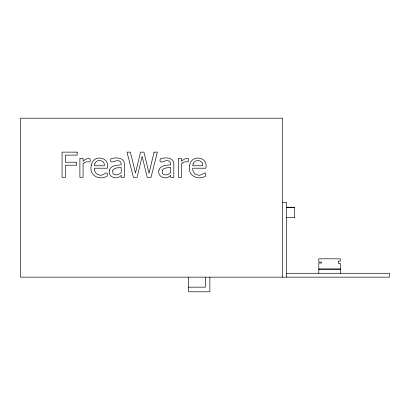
<?xml version="1.0" encoding="UTF-8"?>
<svg xmlns="http://www.w3.org/2000/svg" width="410" height="410" viewBox="0 0 410 410"><rect width="100%" height="100%" fill="white"/><g stroke="black" fill="none" stroke-linecap="round" stroke-linejoin="round"><path stroke-width="0.61" d="M282.567 202.489L286.636 202.489L286.636 277.16M286.636 207.255L294.662 207.255L294.662 217.587M286.636 207.629L294.662 207.629M286.636 207.696L294.662 207.696M286.636 217.387L294.662 217.387M318.806 268.888L340.397 268.888M318.806 269.58L340.397 269.58M286.636 273.28L389.5 273.28L389.5 277.16L20.5 277.16L20.5 118.208L282.644 118.208L282.644 277.16M188.472 287.159L205.359 287.159L205.359 277.186M340.397 273.28L340.397 263.389L338.311 263.389L338.311 261.114L340.397 261.114L340.397 258.823L318.806 258.823L318.806 262.057L321.476 262.057L321.476 263.041L318.806 263.041L318.806 273.28M209.884 277.093L209.884 291.792L188.472 291.792L188.472 277.16M91.235 165.804C88.857 175.475 99.374 180.718 107.061 176.187C108.896 168.464 102.659 177.202 99.179 174.891C95.971 174.506 94.115 171.236 94.315 168.213L107.415 168.213C110.228 156.2 92.27 154.134 91.235 165.804M189.63 165.804C187.247 175.475 197.769 180.718 205.456 176.187C207.291 168.464 201.054 177.202 197.569 174.891C194.366 174.506 192.51 171.236 192.71 168.213L205.81 168.213C208.623 156.2 190.665 154.134 189.63 165.804M109.521 170.037C107.364 177.033 117.019 180.574 121.196 175.321L121.196 177.335L124.358 177.335L124.358 164.405C124.794 157.24 115.722 157.117 110.854 158.839C108.829 166.055 116.778 158.25 119.91 161.427C121.083 162.155 121.247 163.636 121.196 164.897C117.127 165.235 110.936 165.148 109.521 170.037M158.977 170.037C156.825 177.033 166.48 180.574 170.652 175.321L170.652 177.335L173.82 177.335L173.82 164.405C174.255 157.24 165.179 157.117 160.31 158.839C158.286 166.055 166.24 158.25 169.366 161.427C170.545 162.155 170.709 163.636 170.652 164.897C166.583 165.235 160.397 165.148 158.977 170.037M112.801 170.37L112.827 173.076L113.508 174.107C115.968 175.849 119.213 174.547 121.196 172.682L121.196 167.434C118.367 167.91 114.39 167.408 112.801 170.37M162.263 170.37L162.283 173.076L162.97 174.107C165.425 175.849 168.674 174.547 170.652 172.682L170.652 167.434C167.828 167.91 163.851 167.408 162.263 170.37M94.792 163.667L94.315 165.778L104.319 165.778C105.237 159.962 96.601 158.634 94.792 163.667M193.182 163.667L192.71 165.778L202.714 165.778C203.632 159.962 194.991 158.634 193.182 163.667M154.068 152.136L149.025 173.292L143.925 152.136L140.527 152.136L135.479 173.087L130.4 152.136L126.967 152.136L133.414 177.335L137.104 177.335L142.116 156.415L147.246 177.335L151.018 177.335L157.348 152.136L154.068 152.136M84.245 162.949L83.076 163.913L83.076 177.335L79.894 177.335L79.894 158.429L83.076 158.429L83.076 161.243C84.916 159.572 87.315 157.988 89.913 158.532C91.737 164.466 86.751 160.054 84.245 162.949M182.64 162.949L181.471 163.913L181.471 177.335L178.288 177.335L178.288 158.429L181.471 158.429L181.471 161.243C183.306 159.572 185.709 157.988 188.308 158.532C190.132 164.466 185.146 160.054 182.64 162.949M77.152 152.136L62.069 152.136L62.069 177.335L65.421 177.335L65.421 165.199L76.66 165.199L76.66 162.222L65.421 162.222L65.421 155.113L77.152 155.113L77.152 152.136"/></g></svg>
